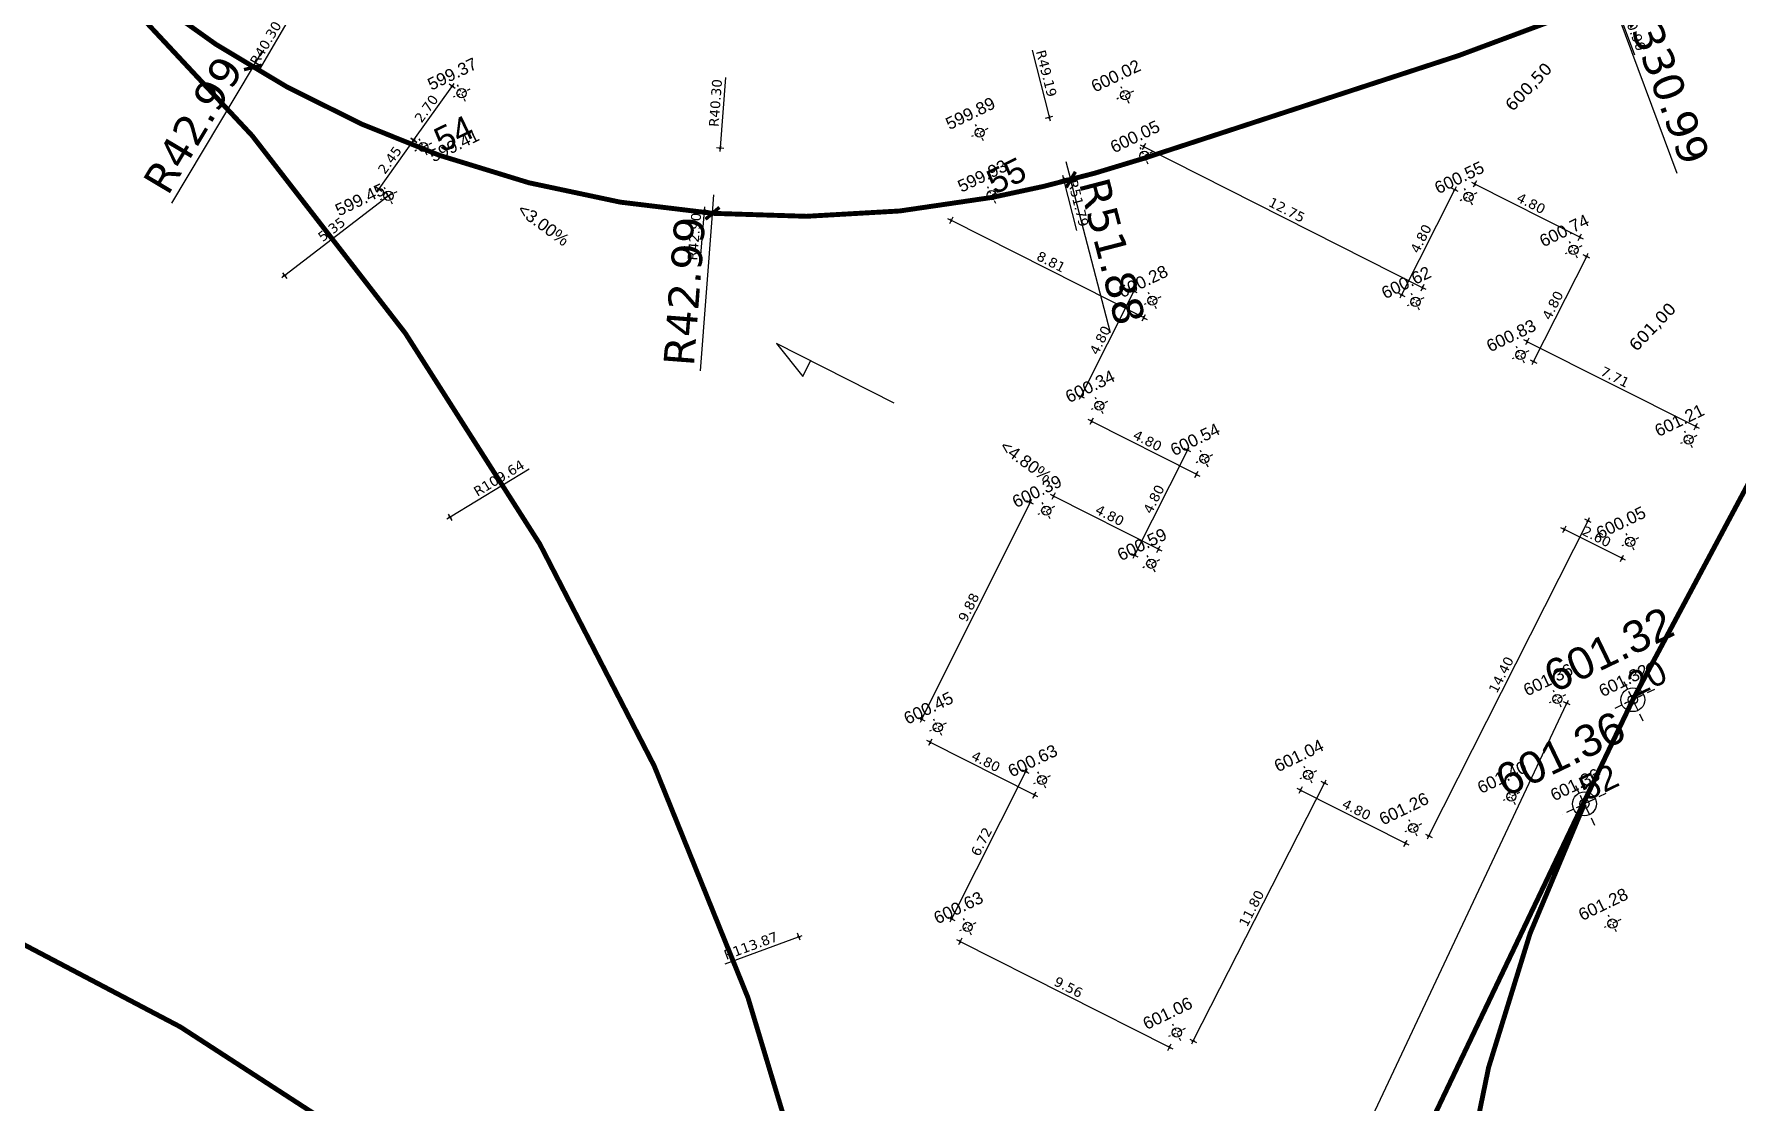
# Model space of a CAD drawing. Header units: metres. Extents: x 679716 to 681053, y 2749449 to 2750332.
# Drawn here: x 680221.7 to 680291.2, y 2749972.1 to 2750015.7 of the extents above; entities that cross this region are included whole.
import ezdxf
from ezdxf.enums import TextEntityAlignment as Align

# ---------------------------------------------------------------- set-up
doc = ezdxf.new("R2010")
doc.units = ezdxf.units.M
doc.header["$PDSIZE"] = -1
doc.linetypes.add('DASHEDX2', pattern=[1.5, 1, -0.5])
for name, color, linetype in [('01-TX-Altimetry 250 Topography', 51, 'Continuous'), ('01-TX-Length Dimensions 250', 80, 'Continuous'), ('01-TX-Level Main Dimensions 250', 152, 'Continuous'), ('01-TX-Level Secondary Dimensions 250', 10, 'Continuous'), ('01-TX-Main Altimetry 1000', 242, 'Continuous'), ('01-TX-Secondary Altimetry 1000', 152, 'Continuous'), ('01-TX-Secondary Dimensions 1000', 152, 'Continuous'), ('01-TX-Slopes__', 140, 'Continuous')]:
    doc.layers.add(name, color=color, linetype=linetype)
doc.layers.add('02-L-Main Axis', color=244, linetype='DASHEDX2', lineweight=50, true_color=0xa50029)
doc.layers.add('02-L-Secondary Axis', color=154, linetype='DASHEDX2', lineweight=50, true_color=0x0052a5)
doc.layers.add('02-L-Main Axis POINTS', color=242, linetype='DASHEDX2', lineweight=50)
doc.layers.add('02-L-Secondary Axis POINTS', color=152, linetype='DASHEDX2', lineweight=50)
doc.layers.add('03-BK-Arrow', color=153, linetype='Continuous', true_color=0x4491cf)
doc.styles.add('E100', font='verdana.ttf', dxfattribs={"height": 0.4})
doc.styles.add('E200', font='verdana.ttf', dxfattribs={"height": 1})
doc.styles.add('E500', font='verdana.ttf', dxfattribs={"height": 1.25})
doc.styles.get("Standard").update_dxf_attribs({"font": 'arial.ttf'})
doc.dimstyles.new('E1000', dxfattribs={"dimscale": 0.03, "dimtxt": 1.25, "dimasz": 1, "dimexe": 0.1, "dimexo": 1, "dimgap": 8, "dimtad": 1, "dimzin": 0, "dimdsep": 46, "dimtxsty": 'E500', "dimblk1": 'LINCOT500', "dimblk2": 'LINCOT500', "dimsah": 1, "dimcen": 0.1, "dimdle": 0.1, "dimse1": 1, "dimse2": 1, "dimclrt": 256, "dimazin": 0, "dimtfac": 0.015385, "dimtofl": 0, "dimtmove": 0, "dimatfit": 3, "dimldrblk": 'LINCOT500', "dimfxl": 1, "dimtolj": 1, "dimtzin": 0, "dimarcsym": 0})
doc.dimstyles.new('E250', dxfattribs={"dimscale": 0.03, "dimtxt": 0.4, "dimasz": 0.5, "dimexe": 0.1, "dimexo": 1, "dimgap": 4, "dimtad": 1, "dimzin": 0, "dimdsep": 46, "dimtxsty": 'E100', "dimblk1": 'LINCOT200', "dimblk2": 'LINCOT200', "dimsah": 1, "dimcen": 0.1, "dimdle": 0.1, "dimse1": 1, "dimse2": 1, "dimclrt": 256, "dimadec": 0, "dimazin": 0, "dimtfac": 0.015385, "dimtofl": 0, "dimtmove": 0, "dimatfit": 3, "dimldrblk": 'LINCOT200', "dimfxl": 1, "dimtolj": 1, "dimtzin": 0, "dimarcsym": 0})

# ---------------------------------------------------------------- blocks, each defined once
blk = doc.blocks.new('*U303')
at = {"linetype": 'DASHEDX2', "ltscale": 0.5}
for points in [[(1.5, 0), (-1.5, 0)], [(0, -1.5), (0, 1.5)]]:
    blk.add_lwpolyline(points, dxfattribs=at)
blk.add_circle((0, 0), 0.75)
at = {"ltscale": 0.3}
blk.add_attdef('COTES', text='', height=2, dxfattribs=at).set_placement((4.66, -1.99), align=Align.MIDDLE)
blk = doc.blocks.new('*U302')
at = {"linetype": 'DASHEDX2', "ltscale": 0.5}
for points in [[(1.5, 0), (-1.5, 0)], [(0, -1.5), (0, 1.5)]]:
    blk.add_lwpolyline(points, dxfattribs=at)
blk.add_circle((0, 0), 0.75)
at = {"ltscale": 0.3}
blk.add_attdef('COTES', text='', height=2, dxfattribs=at).set_placement((-4.45, 1.47), align=Align.MIDDLE)
blk = doc.blocks.new('LINCOT200')
for p, q in [((0, -10), (0, 10)), ((0, 0), (10, 0))]:
    blk.add_line(p, q)
at = {"const_width": 1.88}
blk.add_lwpolyline([(3.5, -3.5), (-3.5, 3.5)], dxfattribs=at)
blk = doc.blocks.new('*D282')
at = {"layer": '01-TX-Length Dimensions 250', "color": 0, "lineweight": -2, "transparency": 16777216}
for p, q in [((680241.915, 2749997.928), (680238.693, 2749995.972)), ((680144.961, 2749939.062), (680144.967, 2749939.062)), ((680144.964, 2749939.059), (680144.964, 2749939.065))]:
    blk.add_line(p, q, dxfattribs=at)
at = {"layer": '01-TX-Length Dimensions 250', "color": 0, "lineweight": -2, "transparency": 16777216, "xscale": 0.015, "yscale": 0.015, "zscale": 0.015, "rotation": 211.2650861937833}
blk.add_blockref('LINCOT200', (680238.68, 2749995.964), dxfattribs=at)
at = {"layer": '01-TX-Length Dimensions 250', "transparency": 16777216, "insert": (680240.68, 2749997.562), "char_height": 0.4, "attachment_point": 5, "rotation": 31.26509, "style": 'E100'}
blk.add_mtext('\\A1;R109.64', dxfattribs=at)
blk = doc.blocks.new('*D295')
at = {"layer": '01-TX-Length Dimensions 250', "color": 0, "lineweight": -2, "transparency": 16777216}
blk.add_line((680263.428, 2749944.185), (680284.24, 2749988.357), dxfattribs=at)
at = {"layer": '01-TX-Length Dimensions 250', "color": 0, "lineweight": -2, "transparency": 16777216, "xscale": 0.015, "yscale": 0.015, "zscale": 0.015}
for p, rotation in [((680284.247, 2749988.37), 64.77157583283201), ((680263.421, 2749944.171), 244.771575832832)]:
    blk.add_blockref('LINCOT200', p, dxfattribs=dict(at, rotation=rotation))
at = {"layer": '01-TX-Length Dimensions 250', "transparency": 16777216, "insert": (680273.536, 2749966.411), "char_height": 0.4, "attachment_point": 5, "rotation": 64.77158, "style": 'E100'}
blk.add_mtext('\\A1;48.86', dxfattribs=at)
blk = doc.blocks.new('*D299')
at = {"layer": '01-TX-Length Dimensions 250', "color": 0, "lineweight": -2, "transparency": 16777216}
blk.add_line((680235.789, 2750009.362), (680237.192, 2750011.331), dxfattribs=at)
at = {"layer": '01-TX-Length Dimensions 250', "color": 0, "lineweight": -2, "transparency": 16777216, "xscale": 0.015, "yscale": 0.015, "zscale": 0.015}
for p, rotation in [((680237.201, 2750011.343), 54.52342975607683), ((680235.78, 2750009.35), 234.5234297560768)]:
    blk.add_blockref('LINCOT200', p, dxfattribs=dict(at, rotation=rotation))
at = {"layer": '01-TX-Length Dimensions 250', "transparency": 16777216, "insert": (680236.223, 2750010.537), "char_height": 0.4, "attachment_point": 5, "rotation": 54.52343, "style": 'E100'}
blk.add_mtext('\\A1;2.45', dxfattribs=at)
blk = doc.blocks.new('*D306')
at = {"layer": '01-TX-Length Dimensions 250', "color": 0, "lineweight": -2, "transparency": 16777216}
blk.add_line((680249.908, 2749977.744), (680252.899, 2749978.848), dxfattribs=at)
at = {"layer": '01-TX-Length Dimensions 250', "color": 0, "lineweight": -2, "transparency": 16777216, "xscale": 0.015, "yscale": 0.015, "zscale": 0.015, "rotation": 20.26515567522424}
blk.add_blockref('LINCOT200', (680252.913, 2749978.853), dxfattribs=at)
at = {"layer": '01-TX-Length Dimensions 250', "transparency": 16777216, "insert": (680250.959, 2749978.483), "char_height": 0.4, "attachment_point": 5, "rotation": 20.26516, "style": 'E100'}
blk.add_mtext('\\A1;R113.87', dxfattribs=at)
blk = doc.blocks.new('*D307')
at = {"layer": '01-TX-Length Dimensions 250', "color": 0, "lineweight": -2, "transparency": 16777216}
for p, q in [((680252.669, 2750051.228), (680252.675, 2750051.228)), ((680252.672, 2750051.225), (680252.672, 2750051.231)), ((680248.888, 2750006.326), (680249.068, 2750008.465))]:
    blk.add_line(p, q, dxfattribs=at)
at = {"layer": '01-TX-Length Dimensions 250', "color": 0, "lineweight": -2, "transparency": 16777216, "xscale": 0.015, "yscale": 0.015, "zscale": 0.015, "rotation": 85.18248497433319}
blk.add_blockref('LINCOT200', (680249.069, 2750008.48), dxfattribs=at)
at = {"layer": '01-TX-Length Dimensions 250', "transparency": 16777216, "insert": (680248.65, 2750007.415), "char_height": 0.4, "attachment_point": 5, "rotation": 85.18248, "style": 'E100'}
blk.add_mtext('\\A1;R42.90', dxfattribs=at)
blk = doc.blocks.new('*D308')
at = {"layer": '01-TX-Length Dimensions 250', "color": 0, "lineweight": -2, "transparency": 16777216}
for p, q in [((680250.989, 2750059.955), (680250.995, 2750059.955)), ((680250.992, 2750059.952), (680250.992, 2750059.958)), ((680264.258, 2750007.663), (680263.73, 2750009.743))]:
    blk.add_line(p, q, dxfattribs=at)
at = {"layer": '01-TX-Length Dimensions 250', "color": 0, "lineweight": -2, "transparency": 16777216, "xscale": 0.015, "yscale": 0.015, "zscale": 0.015, "rotation": 104.2344908560673}
blk.add_blockref('LINCOT200', (680263.726, 2750009.758), dxfattribs=at)
at = {"layer": '01-TX-Length Dimensions 250', "transparency": 16777216, "insert": (680264.314, 2750008.776), "char_height": 0.4, "attachment_point": 5, "rotation": 284.23449, "style": 'E100'}
blk.add_mtext('\\A1;R51.79', dxfattribs=at)
blk = doc.blocks.new('*D309')
at = {"layer": '01-TX-Length Dimensions 250', "color": 0, "lineweight": -2, "transparency": 16777216}
for p, q in [((680170.729, 2750327.288), (680170.735, 2750327.288)), ((680170.732, 2750327.285), (680170.732, 2750327.291)), ((680287.017, 2750014.816), (680286.147, 2750017.155))]:
    blk.add_line(p, q, dxfattribs=at)
at = {"layer": '01-TX-Length Dimensions 250', "color": 0, "lineweight": -2, "transparency": 16777216, "xscale": 0.015, "yscale": 0.015, "zscale": 0.015, "rotation": 110.412570042804}
blk.add_blockref('LINCOT200', (680286.141, 2750017.169), dxfattribs=at)
at = {"layer": '01-TX-Length Dimensions 250', "transparency": 16777216, "insert": (680286.892, 2750016.093), "char_height": 0.4, "attachment_point": 5, "rotation": 290.41257, "style": 'E100'}
blk.add_mtext('\\A1;R330.90', dxfattribs=at)
blk = doc.blocks.new('Cotes Altimetriques')
at = {"linetype": 'DASHEDX2', "ltscale": 0.5}
for points in [[(0, -1.5), (0, 1.5)], [(1.5, 0), (-1.5, 0)]]:
    blk.add_lwpolyline(points, dxfattribs=at)
blk.add_circle((0, 0), 0.75)
at = {"ltscale": 0.3}
blk.add_attdef('COTES', text='', height=2, dxfattribs=at).set_placement((0, 3.5), align=Align.MIDDLE)
blk = doc.blocks.new('*D366')
at = {"layer": '01-TX-Length Dimensions 250', "color": 0, "lineweight": -2, "transparency": 16777216}
blk.add_line((680262.431, 2750015.023), (680263.123, 2750012.303), dxfattribs=at)
at = {"layer": '01-TX-Length Dimensions 250', "color": 0, "lineweight": -2, "transparency": 16777216, "xscale": 0.015, "yscale": 0.015, "zscale": 0.015, "rotation": 284.2825055910254}
blk.add_blockref('LINCOT200', (680263.127, 2750012.288), dxfattribs=at)
at = {"layer": '01-TX-Length Dimensions 250', "transparency": 16777216, "insert": (680263.012, 2750014.071), "char_height": 0.4, "attachment_point": 5, "rotation": 284.28251, "style": 'E100'}
blk.add_mtext('\\A1;R49.19', dxfattribs=at)
blk = doc.blocks.new('*D367')
at = {"layer": '01-TX-Length Dimensions 250', "color": 0, "lineweight": -2, "transparency": 16777216}
blk.add_line((680249.919, 2750013.904), (680249.709, 2750011.052), dxfattribs=at)
at = {"layer": '01-TX-Length Dimensions 250', "color": 0, "lineweight": -2, "transparency": 16777216, "xscale": 0.015, "yscale": 0.015, "zscale": 0.015, "rotation": 265.7811487880636}
blk.add_blockref('LINCOT200', (680249.707, 2750011.037), dxfattribs=at)
at = {"layer": '01-TX-Length Dimensions 250', "transparency": 16777216, "insert": (680249.513, 2750012.865), "char_height": 0.4, "attachment_point": 5, "rotation": 85.78115, "style": 'E100'}
blk.add_mtext('\\A1;R40.30', dxfattribs=at)
blk = doc.blocks.new('*D368')
at = {"layer": '01-TX-Length Dimensions 250', "color": 0, "lineweight": -2, "transparency": 16777216}
for p, q in [((680252.669, 2750051.228), (680252.675, 2750051.228)), ((680252.672, 2750051.225), (680252.672, 2750051.231)), ((680230.901, 2750014.219), (680232.231, 2750016.48))]:
    blk.add_line(p, q, dxfattribs=at)
at = {"layer": '01-TX-Length Dimensions 250', "color": 0, "lineweight": -2, "transparency": 16777216, "xscale": 0.015, "yscale": 0.015, "zscale": 0.015, "rotation": 59.53261159825387}
blk.add_blockref('LINCOT200', (680232.238, 2750016.493), dxfattribs=at)
at = {"layer": '01-TX-Length Dimensions 250', "transparency": 16777216, "insert": (680231.158, 2750015.304), "char_height": 0.4, "attachment_point": 5, "rotation": 59.53261, "style": 'E100'}
blk.add_mtext('\\A1;R40.30', dxfattribs=at)
blk = doc.blocks.new('*D382')
at = {"layer": '01-TX-Length Dimensions 250', "color": 0, "lineweight": -2, "transparency": 16777216}
blk.add_line((680237.209, 2750011.356), (680238.757, 2750013.527), dxfattribs=at)
at = {"layer": '01-TX-Length Dimensions 250', "color": 0, "lineweight": -2, "transparency": 16777216, "xscale": 0.015, "yscale": 0.015, "zscale": 0.015}
for p, rotation in [((680238.766, 2750013.539), 54.52342978948698), ((680237.201, 2750011.343), 234.523429789487)]:
    blk.add_blockref('LINCOT200', p, dxfattribs=dict(at, rotation=rotation))
at = {"layer": '01-TX-Length Dimensions 250', "transparency": 16777216, "insert": (680237.716, 2750012.632), "char_height": 0.4, "attachment_point": 5, "rotation": 54.52343, "style": 'E100'}
blk.add_mtext('\\A1;2.70', dxfattribs=at)
blk = doc.blocks.new('*D391')
at = {"layer": '01-TX-Length Dimensions 250', "color": 0, "lineweight": -2, "transparency": 16777216}
blk.add_line((680236.156, 2750009.065), (680231.944, 2750005.832), dxfattribs=at)
at = {"layer": '01-TX-Length Dimensions 250', "color": 0, "lineweight": -2, "transparency": 16777216, "xscale": 0.015, "yscale": 0.015, "zscale": 0.015}
for p, rotation in [((680236.167, 2750009.074), 37.51173250596438), ((680231.932, 2750005.823), 217.5117325059643)]:
    blk.add_blockref('LINCOT200', p, dxfattribs=dict(at, rotation=rotation))
at = {"layer": '01-TX-Length Dimensions 250', "transparency": 16777216, "insert": (680233.85, 2750007.709), "char_height": 0.4, "attachment_point": 5, "rotation": 37.51173, "style": 'E100'}
blk.add_mtext('\\A1;5.35', dxfattribs=at)
blk = doc.blocks.new('LINCOT500')
for p, q in [((0, -25), (0, 25)), ((0, 0), (25, 0))]:
    blk.add_line(p, q)
at = {"const_width": 4.69}
blk.add_lwpolyline([(8.8, -8.8), (-8.8, 8.8)], dxfattribs=at)
blk = doc.blocks.new('*D1654')
at = {"layer": '01-TX-Secondary Dimensions 1000', "color": 0, "lineweight": -2, "transparency": 16777216}
for p, q in [((680252.669, 2750051.228), (680252.675, 2750051.228)), ((680252.672, 2750051.225), (680252.672, 2750051.231)), ((680227.33, 2750008.775), (680230.622, 2750014.289))]:
    blk.add_line(p, q, dxfattribs=at)
at = {"layer": '01-TX-Secondary Dimensions 1000', "color": 0, "lineweight": -2, "transparency": 16777216, "xscale": 0.03, "yscale": 0.03, "zscale": 0.03, "rotation": 59.16553109187927}
blk.add_blockref('LINCOT500', (680230.637, 2750014.315), dxfattribs=at)
at = {"layer": '01-TX-Secondary Dimensions 1000', "transparency": 16777216, "insert": (680228.204, 2750011.975), "char_height": 1.25, "attachment_point": 5, "rotation": 59.16553, "style": 'E500'}
blk.add_mtext('\\A1;R42.99', dxfattribs=at)
blk = doc.blocks.new('*D1655')
at = {"layer": '01-TX-Secondary Dimensions 1000', "color": 0, "lineweight": -2, "transparency": 16777216}
for p, q in [((680252.669, 2750051.228), (680252.675, 2750051.228)), ((680252.672, 2750051.225), (680252.672, 2750051.231)), ((680248.895, 2750001.931), (680249.385, 2750008.334))]:
    blk.add_line(p, q, dxfattribs=at)
at = {"layer": '01-TX-Secondary Dimensions 1000', "color": 0, "lineweight": -2, "transparency": 16777216, "xscale": 0.03, "yscale": 0.03, "zscale": 0.03, "rotation": 85.6180211977812}
blk.add_blockref('LINCOT500', (680249.388, 2750008.364), dxfattribs=at)
at = {"layer": '01-TX-Secondary Dimensions 1000', "transparency": 16777216, "insert": (680248.251, 2750005.185), "char_height": 1.25, "attachment_point": 5, "rotation": 85.61802, "style": 'E500'}
blk.add_mtext('\\A1;R42.99', dxfattribs=at)
blk = doc.blocks.new('*D1656')
at = {"layer": '01-TX-Secondary Dimensions 1000', "color": 0, "lineweight": -2, "transparency": 16777216}
for p, q in [((680250.988, 2750059.959), (680250.994, 2750059.959)), ((680250.991, 2750059.956), (680250.991, 2750059.962)), ((680265.63, 2750003.482), (680264.016, 2750009.708))]:
    blk.add_line(p, q, dxfattribs=at)
at = {"layer": '01-TX-Secondary Dimensions 1000', "color": 0, "lineweight": -2, "transparency": 16777216, "xscale": 0.03, "yscale": 0.03, "zscale": 0.03, "rotation": 104.5313327420153}
blk.add_blockref('LINCOT500', (680264.009, 2750009.737), dxfattribs=at)
at = {"layer": '01-TX-Secondary Dimensions 1000', "transparency": 16777216, "insert": (680265.692, 2750006.805), "char_height": 1.25, "attachment_point": 5, "rotation": 284.53133, "style": 'E500'}
blk.add_mtext('\\A1;R51.88', dxfattribs=at)
blk = doc.blocks.new('*D1657')
at = {"layer": '01-TX-Secondary Dimensions 1000', "color": 0, "lineweight": -2, "transparency": 16777216}
for p, q in [((680170.729, 2750327.287), (680170.735, 2750327.287)), ((680170.732, 2750327.284), (680170.732, 2750327.29)), ((680288.75, 2750009.994), (680286.13, 2750017.037))]:
    blk.add_line(p, q, dxfattribs=at)
at = {"layer": '01-TX-Secondary Dimensions 1000', "color": 0, "lineweight": -2, "transparency": 16777216, "xscale": 0.03, "yscale": 0.03, "zscale": 0.03, "rotation": 110.4027698334906}
blk.add_blockref('LINCOT500', (680286.12, 2750017.065), dxfattribs=at)
at = {"layer": '01-TX-Secondary Dimensions 1000', "transparency": 16777216, "insert": (680288.28, 2750013.812), "char_height": 1.25, "attachment_point": 5, "rotation": 290.40277, "style": 'E500'}
blk.add_mtext('\\A1;R330.99', dxfattribs=at)
blk = doc.blocks.new('Sec Axes Points')
at = {"layer": '02-L-Secondary Axis POINTS'}
for p in [(681238.251, 2750010.729), (681260.799, 2750009.013), (681284.965, 2749984.27)]:
    blk.add_point(p, dxfattribs=at)
for s, p in [('54', (681238.351, 2750010.829)), ('55', (681260.899, 2750009.113)), ('52', (681285.065, 2749984.37))]:
    blk.add_text(s, height=1, rotation=26, dxfattribs=at).set_placement(p)
blk = doc.blocks.new('Main Axes points')
at = {"layer": '02-L-Main Axis POINTS'}
blk.add_point((680286.94, 2749988.52), dxfattribs=at)
blk.add_text('20', height=1, rotation=26, dxfattribs=at).set_placement((680287.04, 2749988.62))
blk = doc.blocks.new('*D1682')
at = {"layer": '01-TX-Length Dimensions 250', "color": 0, "lineweight": -2, "transparency": 16777216}
blk.add_line((680266.998, 2750011.074), (680278.351, 2750005.341), dxfattribs=at)
at = {"layer": '01-TX-Length Dimensions 250', "color": 0, "lineweight": -2, "transparency": 16777216, "xscale": 0.015, "yscale": 0.015, "zscale": 0.015}
for p, rotation in [((680266.985, 2750011.081), 153.2077037362686), ((680278.365, 2750005.334), 333.2077037362686)]:
    blk.add_blockref('LINCOT200', p, dxfattribs=dict(at, rotation=rotation))
at = {"layer": '01-TX-Length Dimensions 250', "transparency": 16777216, "insert": (680272.823, 2750008.501), "char_height": 0.4, "attachment_point": 5, "rotation": 333.2077, "style": 'E100'}
blk.add_mtext('\\A1;12.75', dxfattribs=at)
blk = doc.blocks.new('*D1683')
at = {"layer": '01-TX-Length Dimensions 250', "color": 0, "lineweight": -2, "transparency": 16777216}
blk.add_line((680277.515, 2750005.051), (680279.667, 2750009.308), dxfattribs=at)
at = {"layer": '01-TX-Length Dimensions 250', "color": 0, "lineweight": -2, "transparency": 16777216, "xscale": 0.015, "yscale": 0.015, "zscale": 0.015}
for p, rotation in [((680279.674, 2750009.322), 63.18302845653282), ((680277.508, 2750005.038), 243.1830284565328)]:
    blk.add_blockref('LINCOT200', p, dxfattribs=dict(at, rotation=rotation))
at = {"layer": '01-TX-Length Dimensions 250', "transparency": 16777216, "insert": (680278.297, 2750007.328), "char_height": 0.4, "attachment_point": 5, "rotation": 63.18303, "style": 'E100'}
blk.add_mtext('\\A1;4.80', dxfattribs=at)
blk = doc.blocks.new('*D1684')
at = {"layer": '01-TX-Length Dimensions 250', "color": 0, "lineweight": -2, "transparency": 16777216}
blk.add_line((680280.513, 2750009.551), (680284.77, 2750007.399), dxfattribs=at)
at = {"layer": '01-TX-Length Dimensions 250', "color": 0, "lineweight": -2, "transparency": 16777216, "xscale": 0.015, "yscale": 0.015, "zscale": 0.015}
for p, rotation in [((680280.5, 2750009.558), 153.183029698209), ((680284.784, 2750007.392), 333.183029698209)]:
    blk.add_blockref('LINCOT200', p, dxfattribs=dict(at, rotation=rotation))
at = {"layer": '01-TX-Length Dimensions 250', "transparency": 16777216, "insert": (680282.79, 2750008.769), "char_height": 0.4, "attachment_point": 5, "rotation": 333.18303, "style": 'E100'}
blk.add_mtext('\\A1;4.80', dxfattribs=at)
blk = doc.blocks.new('*D1685')
at = {"layer": '01-TX-Length Dimensions 250', "color": 0, "lineweight": -2, "transparency": 16777216}
blk.add_line((680285.044, 2750006.59), (680282.892, 2750002.333), dxfattribs=at)
at = {"layer": '01-TX-Length Dimensions 250', "color": 0, "lineweight": -2, "transparency": 16777216, "xscale": 0.015, "yscale": 0.015, "zscale": 0.015}
for p, rotation in [((680285.05, 2750006.604), 63.1830284587461), ((680282.885, 2750002.32), 243.1830284587461)]:
    blk.add_blockref('LINCOT200', p, dxfattribs=dict(at, rotation=rotation))
at = {"layer": '01-TX-Length Dimensions 250', "transparency": 16777216, "insert": (680283.674, 2750004.61), "char_height": 0.4, "attachment_point": 5, "rotation": 63.18303, "style": 'E100'}
blk.add_mtext('\\A1;4.80', dxfattribs=at)
blk = doc.blocks.new('*D1686')
at = {"layer": '01-TX-Length Dimensions 250', "color": 0, "lineweight": -2, "transparency": 16777216}
blk.add_line((680282.643, 2750003.125), (680289.498, 2749999.674), dxfattribs=at)
at = {"layer": '01-TX-Length Dimensions 250', "color": 0, "lineweight": -2, "transparency": 16777216, "xscale": 0.015, "yscale": 0.015, "zscale": 0.015}
for p, rotation in [((680282.629, 2750003.132), 153.2765719989698), ((680289.511, 2749999.667), 333.2765719989699)]:
    blk.add_blockref('LINCOT200', p, dxfattribs=dict(at, rotation=rotation))
at = {"layer": '01-TX-Length Dimensions 250', "transparency": 16777216, "insert": (680286.214, 2750001.686), "char_height": 0.4, "attachment_point": 5, "rotation": 333.27657, "style": 'E100'}
blk.add_mtext('\\A1;7.71', dxfattribs=at)
blk = doc.blocks.new('*D1687')
at = {"layer": '01-TX-Length Dimensions 250', "color": 0, "lineweight": -2, "transparency": 16777216}
blk.add_line((680266.974, 2750004.112), (680259.137, 2750008.068), dxfattribs=at)
at = {"layer": '01-TX-Length Dimensions 250', "color": 0, "lineweight": -2, "transparency": 16777216, "xscale": 0.015, "yscale": 0.015, "zscale": 0.015}
for p, rotation in [((680259.123, 2750008.075), 153.2201103010766), ((680266.988, 2750004.105), 333.2201103010766)]:
    blk.add_blockref('LINCOT200', p, dxfattribs=dict(at, rotation=rotation))
at = {"layer": '01-TX-Length Dimensions 250', "transparency": 16777216, "insert": (680263.204, 2750006.384), "char_height": 0.4, "attachment_point": 5, "rotation": 333.22011, "style": 'E100'}
blk.add_mtext('\\A1;8.81', dxfattribs=at)
blk = doc.blocks.new('*D1688')
at = {"layer": '01-TX-Length Dimensions 250', "color": 0, "lineweight": -2, "transparency": 16777216}
blk.add_line((680264.427, 2750000.91), (680266.579, 2750005.167), dxfattribs=at)
at = {"layer": '01-TX-Length Dimensions 250', "color": 0, "lineweight": -2, "transparency": 16777216, "xscale": 0.015, "yscale": 0.015, "zscale": 0.015}
for p, rotation in [((680266.586, 2750005.181), 63.18302920480117), ((680264.42, 2750000.897), 243.1830292048011)]:
    blk.add_blockref('LINCOT200', p, dxfattribs=dict(at, rotation=rotation))
at = {"layer": '01-TX-Length Dimensions 250', "transparency": 16777216, "insert": (680265.209, 2750003.187), "char_height": 0.4, "attachment_point": 5, "rotation": 63.18303, "style": 'E100'}
blk.add_mtext('\\A1;4.80', dxfattribs=at)
blk = doc.blocks.new('*D1689')
at = {"layer": '01-TX-Length Dimensions 250', "color": 0, "lineweight": -2, "transparency": 16777216}
blk.add_line((680269.12, 2749997.719), (680264.863, 2749999.871), dxfattribs=at)
at = {"layer": '01-TX-Length Dimensions 250', "color": 0, "lineweight": -2, "transparency": 16777216, "xscale": 0.015, "yscale": 0.015, "zscale": 0.015}
for p, rotation in [((680264.85, 2749999.878), 153.1830291854384), ((680269.134, 2749997.713), 333.1830291854384)]:
    blk.add_blockref('LINCOT200', p, dxfattribs=dict(at, rotation=rotation))
at = {"layer": '01-TX-Length Dimensions 250', "transparency": 16777216, "insert": (680267.14, 2749999.089), "char_height": 0.4, "attachment_point": 5, "rotation": 333.18303, "style": 'E100'}
blk.add_mtext('\\A1;4.80', dxfattribs=at)
blk = doc.blocks.new('*D1690')
at = {"layer": '01-TX-Length Dimensions 250', "color": 0, "lineweight": -2, "transparency": 16777216}
blk.add_line((680266.615, 2749994.426), (680268.767, 2749998.683), dxfattribs=at)
at = {"layer": '01-TX-Length Dimensions 250', "color": 0, "lineweight": -2, "transparency": 16777216, "xscale": 0.015, "yscale": 0.015, "zscale": 0.015}
for p, rotation in [((680268.774, 2749998.696), 63.1830394662507), ((680266.609, 2749994.412), 243.1830394662507)]:
    blk.add_blockref('LINCOT200', p, dxfattribs=dict(at, rotation=rotation))
at = {"layer": '01-TX-Length Dimensions 250', "transparency": 16777216, "insert": (680267.398, 2749996.703), "char_height": 0.4, "attachment_point": 5, "rotation": 63.18304, "style": 'E100'}
blk.add_mtext('\\A1;4.80', dxfattribs=at)
blk = doc.blocks.new('*D1691')
at = {"layer": '01-TX-Length Dimensions 250', "color": 0, "lineweight": -2, "transparency": 16777216}
blk.add_line((680263.322, 2749996.821), (680267.579, 2749994.669), dxfattribs=at)
at = {"layer": '01-TX-Length Dimensions 250', "color": 0, "lineweight": -2, "transparency": 16777216, "xscale": 0.015, "yscale": 0.015, "zscale": 0.015}
for p, rotation in [((680263.308, 2749996.828), 153.1830396941738), ((680267.592, 2749994.663), 333.1830396941738)]:
    blk.add_blockref('LINCOT200', p, dxfattribs=dict(at, rotation=rotation))
at = {"layer": '01-TX-Length Dimensions 250', "transparency": 16777216, "insert": (680265.599, 2749996.039), "char_height": 0.4, "attachment_point": 5, "rotation": 333.18304, "style": 'E100'}
blk.add_mtext('\\A1;4.80', dxfattribs=at)
blk = doc.blocks.new('*D1692')
at = {"layer": '01-TX-Length Dimensions 250', "color": 0, "lineweight": -2, "transparency": 16777216}
blk.add_line((680257.932, 2749987.736), (680262.345, 2749996.548), dxfattribs=at)
at = {"layer": '01-TX-Length Dimensions 250', "color": 0, "lineweight": -2, "transparency": 16777216, "xscale": 0.015, "yscale": 0.015, "zscale": 0.015}
for p, rotation in [((680262.352, 2749996.561), 63.39592627935448), ((680257.925, 2749987.723), 243.3959262793545)]:
    blk.add_blockref('LINCOT200', p, dxfattribs=dict(at, rotation=rotation))
at = {"layer": '01-TX-Length Dimensions 250', "transparency": 16777216, "insert": (680259.844, 2749992.289), "char_height": 0.4, "attachment_point": 5, "rotation": 63.39593, "style": 'E100'}
blk.add_mtext('\\A1;9.88', dxfattribs=at)
blk = doc.blocks.new('*D1693')
at = {"layer": '01-TX-Length Dimensions 250', "color": 0, "lineweight": -2, "transparency": 16777216}
blk.add_line((680262.508, 2749984.64), (680258.284, 2749986.775), dxfattribs=at)
at = {"layer": '01-TX-Length Dimensions 250', "color": 0, "lineweight": -2, "transparency": 16777216, "xscale": 0.015, "yscale": 0.015, "zscale": 0.015}
for p, rotation in [((680258.271, 2749986.782), 153.1830291075749), ((680262.522, 2749984.633), 333.183029107575)]:
    blk.add_blockref('LINCOT200', p, dxfattribs=dict(at, rotation=rotation))
at = {"layer": '01-TX-Length Dimensions 250', "transparency": 16777216, "insert": (680260.545, 2749986.001), "char_height": 0.4, "attachment_point": 5, "rotation": 333.18303, "style": 'E100'}
blk.add_mtext('\\A1;4.80', dxfattribs=at)
blk = doc.blocks.new('*D1694')
at = {"layer": '01-TX-Length Dimensions 250', "color": 0, "lineweight": -2, "transparency": 16777216}
blk.add_line((680259.149, 2749979.597), (680262.167, 2749985.565), dxfattribs=at)
at = {"layer": '01-TX-Length Dimensions 250', "color": 0, "lineweight": -2, "transparency": 16777216, "xscale": 0.015, "yscale": 0.015, "zscale": 0.015}
for p, rotation in [((680262.174, 2749985.578), 63.17555246390085), ((680259.142, 2749979.583), 243.1755524639009)]:
    blk.add_blockref('LINCOT200', p, dxfattribs=dict(at, rotation=rotation))
at = {"layer": '01-TX-Length Dimensions 250', "transparency": 16777216, "insert": (680260.365, 2749982.729), "char_height": 0.4, "attachment_point": 5, "rotation": 63.17555, "style": 'E100'}
blk.add_mtext('\\A1;6.72', dxfattribs=at)
blk = doc.blocks.new('*D1695')
at = {"layer": '01-TX-Length Dimensions 250', "color": 0, "lineweight": -2, "transparency": 16777216}
blk.add_line((680268.021, 2749974.35), (680259.512, 2749978.646), dxfattribs=at)
at = {"layer": '01-TX-Length Dimensions 250', "color": 0, "lineweight": -2, "transparency": 16777216, "xscale": 0.015, "yscale": 0.015, "zscale": 0.015}
for p, rotation in [((680259.498, 2749978.653), 153.209995498425), ((680268.034, 2749974.343), 333.209995498425)]:
    blk.add_blockref('LINCOT200', p, dxfattribs=dict(at, rotation=rotation))
at = {"layer": '01-TX-Length Dimensions 250', "transparency": 16777216, "insert": (680263.914, 2749976.791), "char_height": 0.4, "attachment_point": 5, "rotation": 333.21, "style": 'E100'}
blk.add_mtext('\\A1;9.56', dxfattribs=at)
blk = doc.blocks.new('*D1696')
at = {"layer": '01-TX-Length Dimensions 250', "color": 0, "lineweight": -2, "transparency": 16777216}
blk.add_line((680274.349, 2749985.102), (680269.005, 2749974.616), dxfattribs=at)
at = {"layer": '01-TX-Length Dimensions 250', "color": 0, "lineweight": -2, "transparency": 16777216, "xscale": 0.015, "yscale": 0.015, "zscale": 0.015}
for p, rotation in [((680274.356, 2749985.115), 62.99502765294024), ((680268.999, 2749974.603), 242.9950276529403)]:
    blk.add_blockref('LINCOT200', p, dxfattribs=dict(at, rotation=rotation))
at = {"layer": '01-TX-Length Dimensions 250', "transparency": 16777216, "insert": (680271.384, 2749980.008), "char_height": 0.4, "attachment_point": 5, "rotation": 62.99503, "style": 'E100'}
blk.add_mtext('\\A1;11.80', dxfattribs=at)
blk = doc.blocks.new('*D1697')
at = {"layer": '01-TX-Length Dimensions 250', "color": 0, "lineweight": -2, "transparency": 16777216}
blk.add_line((680277.648, 2749982.668), (680273.39, 2749984.82), dxfattribs=at)
at = {"layer": '01-TX-Length Dimensions 250', "color": 0, "lineweight": -2, "transparency": 16777216, "xscale": 0.015, "yscale": 0.015, "zscale": 0.015}
for p, rotation in [((680273.377, 2749984.827), 153.18303993833), ((680277.661, 2749982.661), 333.1830399383301)]:
    blk.add_blockref('LINCOT200', p, dxfattribs=dict(at, rotation=rotation))
at = {"layer": '01-TX-Length Dimensions 250', "transparency": 16777216, "insert": (680275.667, 2749984.037), "char_height": 0.4, "attachment_point": 5, "rotation": 333.18304, "style": 'E100'}
blk.add_mtext('\\A1;4.80', dxfattribs=at)
blk = doc.blocks.new('*D1698')
at = {"layer": '01-TX-Length Dimensions 250', "color": 0, "lineweight": -2, "transparency": 16777216}
blk.add_line((680285.104, 2749995.801), (680278.623, 2749982.978), dxfattribs=at)
at = {"layer": '01-TX-Length Dimensions 250', "color": 0, "lineweight": -2, "transparency": 16777216, "xscale": 0.015, "yscale": 0.015, "zscale": 0.015}
for p, rotation in [((680285.111, 2749995.814), 63.18504470241308), ((680278.616, 2749982.964), 243.1850447024131)]:
    blk.add_blockref('LINCOT200', p, dxfattribs=dict(at, rotation=rotation))
at = {"layer": '01-TX-Length Dimensions 250', "transparency": 16777216, "insert": (680281.57, 2749989.537), "char_height": 0.4, "attachment_point": 5, "rotation": 63.18504, "style": 'E100'}
blk.add_mtext('\\A1;14.40', dxfattribs=at)
blk = doc.blocks.new('*D1699')
at = {"layer": '01-TX-Length Dimensions 250', "color": 0, "lineweight": -2, "transparency": 16777216}
blk.add_line((680286.486, 2749994.296), (680284.152, 2749995.46), dxfattribs=at)
at = {"layer": '01-TX-Length Dimensions 250', "color": 0, "lineweight": -2, "transparency": 16777216, "xscale": 0.015, "yscale": 0.015, "zscale": 0.015}
for p, rotation in [((680284.138, 2749995.467), 153.4979457699594), ((680286.499, 2749994.289), 333.4979457699595)]:
    blk.add_blockref('LINCOT200', p, dxfattribs=dict(at, rotation=rotation))
at = {"layer": '01-TX-Length Dimensions 250', "transparency": 16777216, "insert": (680285.465, 2749995.172), "char_height": 0.4, "attachment_point": 5, "rotation": 333.49795, "style": 'E100'}
blk.add_mtext('\\A1;2.60', dxfattribs=at)
blk = doc.blocks.new('ARROW')
blk.add_lwpolyline([(-6.52, -16.71), (0, 0), (-4.1, -3.99), (-1.89, -4.85)])

msp = doc.modelspace()

# ---------------------------------------------------------------- linework, layer by layer
at = {"layer": '02-L-Main Axis', "const_width": 0.2, "flags": 128}
for points in [[(680480.107, 2750049.37), (680464.898, 2750035.429, -0.124396), (680452.821, 2750028.918, -0.175325), (680427.857, 2750031.213), (680396.294, 2750045.667, 0.11354), (680369.37, 2750051.22, 0.11192), (680336.562, 2750040.997, 0.156836), (680286.94, 2749988.52), (680252.089, 2749915.528)], [(680226.169, 2749892.607, 0.144417), (680242.339, 2749901.603, 0.189033), (680257.105, 2749936.277, 0.233423), (680216.034, 2750025.765), (680210.715, 2750030.044)]]:
    msp.add_lwpolyline(points, format="xyb", dxfattribs=at)
at = {"layer": '02-L-Secondary Axis', "const_width": 0.2, "flags": 128}
for points in [[(680223.758, 2750019.414, 0.099218), (680238.251, 2750010.729, 0.133859), (680260.799, 2750009.013, 0.031057), (680267.034, 2750010.62, 0.030542), (680304.895, 2750024.711), (680307.855, 2750026.043, 0.026852), (680336.406, 2750040.975, 0.025316), (680358.642, 2750054.79, 0.027441), (680387.874, 2750077.485), (680411.529, 2750098.919, 0.121506), (680420.357, 2750112.024, 0.044628), (680421.878, 2750117.701), (680424.57, 2750133.12)], [(680257.096, 2749942.858, 0.135011), (680249.836, 2749959.654, 0.045483), (680244.452, 2749964.296, 0.068288), (680191.516, 2749992.145), (680157.603, 2750004.444)], [(680284.965, 2749984.27, 0.171604), (680280.805, 2749945.147, 0.06117), (680287.917, 2749926.03, 0.226748), (680318.213, 2749903.166, 0.048371), (680341.678, 2749901.104)]]:
    msp.add_lwpolyline(points, format="xyb", dxfattribs=at)

# ---------------------------------------------------------------- block references
at = {"layer": '01-TX-Level Main Dimensions 250', "ltscale": 0.3, "xscale": 0.25, "yscale": 0.25, "zscale": 0.25, "rotation": 25.73366104797413}
for p, values in [((680286.94, 2749988.52), {'COTES': '601.32'}), ((680284.965, 2749984.27), {'COTES': '601.36'})]:
    msp.add_blockref('Cotes Altimetriques', p, dxfattribs=at).add_auto_attribs(values)
at = {"layer": '01-TX-Level Secondary Dimensions 250', "ltscale": 0.3, "xscale": 0.25, "yscale": 0.25, "zscale": 0.25, "rotation": 25.73366104797413}
for name, p, values in [('Cotes Altimetriques', (680239.153, 2750013.263), {'COTES': '599.37'}), ('Cotes Altimetriques', (680266.226, 2750013.186), {'COTES': '600.02'}), ('Cotes Altimetriques', (680260.29, 2750011.655), {'COTES': '599.89'}), ('Cotes Altimetriques', (680267.007, 2750010.706), {'COTES': '600.05'}), ('*U303', (680237.588, 2750011.067), {'COTES': '599.41'}), ('Cotes Altimetriques', (680260.782, 2750009.102), {'COTES': '599.93'}), ('Cotes Altimetriques', (680280.237, 2750009.037), {'COTES': '600.55'}), ('*U302', (680236.168, 2750009.074), {'COTES': '599.45'}), ('Cotes Altimetriques', (680284.521, 2750006.872), {'COTES': '600.74'}), ('Cotes Altimetriques', (680267.338, 2750004.8), {'COTES': '600.28'}), ('Cotes Altimetriques', (680278.071, 2750004.753), {'COTES': '600.62'}), ('Cotes Altimetriques', (680282.355, 2750002.588), {'COTES': '600.83'}), ('Cotes Altimetriques', (680265.173, 2750000.517), {'COTES': '600.34'}), ('Cotes Altimetriques', (680289.218, 2749999.133), {'COTES': '601.21'}), ('Cotes Altimetriques', (680269.457, 2749998.351), {'COTES': '600.54'}), ('Cotes Altimetriques', (680263.007, 2749996.233), {'COTES': '600.39'}), ('Cotes Altimetriques', (680286.834, 2749994.959), {'COTES': '600.05'}), ('Cotes Altimetriques', (680267.291, 2749994.067), {'COTES': '600.59'}), ('Cotes Altimetriques', (680283.86, 2749988.552), {'COTES': '601.36'}), ('Cotes Altimetriques', (680258.581, 2749987.395), {'COTES': '600.45'}), ('Cotes Altimetriques', (680262.831, 2749985.246), {'COTES': '600.63'}), ('Cotes Altimetriques', (680273.693, 2749985.453), {'COTES': '601.04'}), ('Cotes Altimetriques', (680281.984, 2749984.571), {'COTES': '601.40'}), ('Cotes Altimetriques', (680277.977, 2749983.287), {'COTES': '601.26'}), ('Cotes Altimetriques', (680286.108, 2749979.387), {'COTES': '601.28'}), ('Cotes Altimetriques', (680259.8, 2749979.251), {'COTES': '600.63'}), ('Cotes Altimetriques', (680268.336, 2749974.941), {'COTES': '601.06'})]:
    msp.add_blockref(name, p, dxfattribs=at).add_auto_attribs(values)
at = {"layer": '01-TX-Main Altimetry 1000', "ltscale": 0.3, "xscale": 0.65, "yscale": 0.65, "zscale": 0.65, "rotation": 25.73366104797413}
msp.add_blockref('Cotes Altimetriques', (680286.94, 2749988.52), dxfattribs=at).add_auto_attribs({'COTES': '601.32'})
at = {"layer": '01-TX-Secondary Altimetry 1000', "ltscale": 0.3, "xscale": 0.65, "yscale": 0.65, "zscale": 0.65, "rotation": 25.73366104797413}
msp.add_blockref('Cotes Altimetriques', (680284.965, 2749984.27), dxfattribs=at).add_auto_attribs({'COTES': '601.36'})
at = {"layer": '02-L-Main Axis POINTS'}
msp.add_blockref('Main Axes points', (0, 0), dxfattribs=at)
at = {"layer": '02-L-Secondary Axis POINTS'}
msp.add_blockref('Sec Axes Points', (-1000, 0), dxfattribs=at)
at = {"layer": '03-BK-Arrow', "xscale": 0.3, "yscale": 0.3, "zscale": 0.03, "rotation": 84.50205970536075}
msp.add_blockref('ARROW', (680252, 2750003.05, 0), dxfattribs=at)

# ---------------------------------------------------------------- texts
at = {"layer": '01-TX-Altimetry 250 Topography', "ltscale": 0.3, "char_height": 0.5, "attachment_point": 1, "rotation": 46.33984, "style": 'E200'}
for s, insert in [('600,50', (680281.671, 2750012.834)), ('601,00', (680286.727, 2750003.042))]:
    msp.add_mtext_dynamic_manual_height_columns(s, width=6.56735, gutter_width=2, heights=[0], dxfattribs=dict(at, insert=insert))
at = {"layer": '01-TX-Slopes__', "char_height": 0.5, "attachment_point": 1, "rotation": 323.90699}
for s, insert in [('\\pxqc,t4;<3.00%', (680235.106, 2750013.594)), ('\\pxqc,t4;<4.80%', (680254.791, 2750003.936))]:
    msp.add_mtext_dynamic_manual_height_columns(s, width=18.65029, gutter_width=4534.14, heights=[3.005], dxfattribs=dict(at, insert=insert))

# ---------------------------------------------------------------- dimensions: what is measured, and where the dimension line sits
at = {"layer": '01-TX-Length Dimensions 250'}
for center, mpoint, picture, middle in [((680170.732, 2750327.288), (680286.141, 2750017.169), '*D309', (680286.892, 2750016.093)), ((680250.992, 2750059.955), (680263.726, 2750009.758), '*D308', (680264.314, 2750008.776)), ((680252.672, 2750051.228), (680249.069, 2750008.48), '*D307', (680248.65, 2750007.415))]:
    dim = msp.add_radius_dim(center=center, mpoint=mpoint, dimstyle='E250', dxfattribs=at)
    dim.commit()
    dim.dimension.update_dxf_attribs({"geometry": picture, "text_midpoint": middle})
for center, mpoint, picture, middle in [((680250.991, 2750059.959), (680263.127, 2750012.288), '*D366', (680262.694, 2750013.99)), ((680252.672, 2750051.228), (680232.238, 2750016.493), '*D368', (680231.441, 2750015.138)), ((680252.672, 2750051.228), (680249.707, 2750011.037), '*D367', (680249.841, 2750012.841)), ((680144.964, 2749939.062), (680238.68, 2749995.964), '*D282', (680240.85, 2749997.282)), ((680146.093, 2749939.413), (680252.913, 2749978.853), '*D306', (680251.073, 2749978.174))]:
    dim = msp.add_radius_dim(center=center, mpoint=mpoint, dimstyle='E250', dxfattribs=at)
    dim.commit()
    dim.dimension.update_dxf_attribs({"geometry": picture, "text_midpoint": middle, "dimtype": 164})
for p1, p2, distance, picture, middle in [((680237.588, 2750011.067), (680239.153, 2750013.263), 0.476, '*D382', (680237.716, 2750012.632)), ((680236.168, 2750009.074), (680237.588, 2750011.067), 0.476, '*D299', (680236.223, 2750010.537)), ((680266.691, 2750010.5), (680278.071, 2750004.753), 0.651, '*D1682', (680272.823, 2750008.501)), ((680278.071, 2750004.753), (680280.237, 2750009.037), 0.631, '*D1683', (680278.297, 2750007.328)), ((680280.237, 2750009.037), (680284.521, 2750006.872), 0.583, '*D1684', (680282.79, 2750008.769)), ((680267.338, 2750004.8), (680259.474, 2750008.77), 0.779, '*D1687', (680263.204, 2750006.384)), ((680284.521, 2750006.872), (680282.355, 2750002.588), 0.594, '*D1685', (680283.674, 2750004.61)), ((680265.173, 2750000.517), (680267.338, 2750004.8), 0.843, '*D1688', (680265.209, 2750003.187)), ((680282.355, 2750002.588), (680289.237, 2749999.123), 0.609, '*D1686', (680286.214, 2750001.686)), ((680269.457, 2749998.351), (680265.173, 2750000.517), 0.716, '*D1689', (680267.14, 2749999.089)), ((680267.291, 2749994.067), (680269.457, 2749998.351), 0.765, '*D1690', (680267.398, 2749996.703)), ((680258.581, 2749987.395), (680263.007, 2749996.233), 0.733, '*D1692', (680259.844, 2749992.289)), ((680263.007, 2749996.233), (680267.291, 2749994.067), 0.667, '*D1691', (680265.599, 2749996.039)), ((680284.472, 2749996.137), (680277.977, 2749983.287), 0.715, '*D1698', (680281.57, 2749989.537)), ((680263.035, 2749944.353), (680283.86, 2749988.552), -0.427, '*D295', (680273.536, 2749966.411)), ((680259.8, 2749979.251), (680262.831, 2749985.246), 0.737, '*D1694', (680260.365, 2749982.729)), ((680273.693, 2749985.453), (680268.336, 2749974.941), 0.744, '*D1696', (680271.384, 2749980.008)), ((680277.977, 2749983.287), (680273.693, 2749985.453), 0.701, '*D1697', (680275.667, 2749984.037)), ((680268.336, 2749974.941), (680259.8, 2749979.251), 0.67, '*D1695', (680263.914, 2749976.791))]:
    dim = msp.add_aligned_dim(p1=p1, p2=p2, distance=distance, dimstyle='E250', dxfattribs=at)
    dim.commit()
    dim.dimension.update_dxf_attribs({"geometry": picture, "text_midpoint": middle})
for p1, p2, distance, text, picture, middle in [((680236.168, 2750009.074), (680231.932, 2750005.823), 0, '5.35', '*D391', (680233.85, 2750007.709)), ((680286.834, 2749994.959), (680284.472, 2749996.137), 0.749, '2.60', '*D1699', (680285.465, 2749995.172)), ((680262.831, 2749985.246), (680258.581, 2749987.395), 0.686, '4.80', '*D1693', (680260.545, 2749986.001))]:
    dim = msp.add_aligned_dim(p1=p1, p2=p2, distance=distance, text=text, dimstyle='E250', dxfattribs=at)
    dim.commit()
    dim.dimension.update_dxf_attribs({"geometry": picture, "text_midpoint": middle})
at = {"layer": '01-TX-Secondary Dimensions 1000'}
for center, mpoint, picture, middle in [((680170.732, 2750327.287), (680286.12, 2750017.065), '*D1657', (680288.28, 2750013.812)), ((680250.991, 2750059.959), (680264.009, 2750009.737), '*D1656', (680265.692, 2750006.805)), ((680252.672, 2750051.228), (680230.637, 2750014.315), '*D1654', (680228.204, 2750011.975)), ((680252.672, 2750051.228), (680249.388, 2750008.364), '*D1655', (680248.251, 2750005.185))]:
    dim = msp.add_radius_dim(center=center, mpoint=mpoint, dimstyle='E1000', dxfattribs=at)
    dim.commit()
    dim.dimension.update_dxf_attribs({"geometry": picture, "text_midpoint": middle})

doc.saveas('drawing.dxf')
